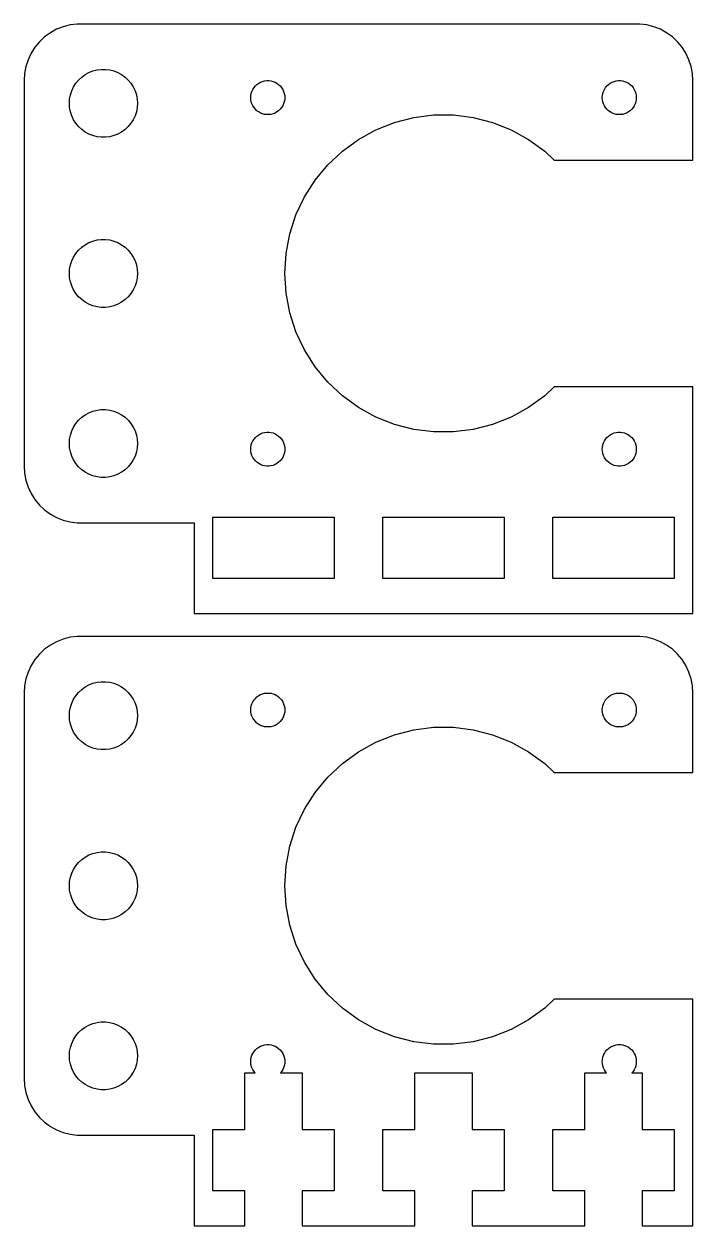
# Model space of a CAD drawing. Header units: metres. Extents: x -37 to 22, y -30 to 184.
# Drawn here: x -37 to 22, y 78 to 184 of the extents above; entities that cross this region are included whole.
import ezdxf

# ---------------------------------------------------------------- set-up
doc = ezdxf.new("R2010")
doc.units = ezdxf.units.M

msp = doc.modelspace()

# ---------------------------------------------------------------- linework, layer by layer
for p, q in [((-34.1289, 183.524), (-34.6791, 183.222)), ((-33.5451, 183.755), (-34.1289, 183.524)), ((-32.9369, 183.911), (-33.5451, 183.755)), ((-32.3139, 183.99), (-32.9369, 183.911)), ((17.3139, 183.99), (-32.3139, 183.99)), ((17.9369, 183.911), (17.3139, 183.99)), ((18.5451, 183.755), (17.9369, 183.911)), ((19.1289, 183.524), (18.5451, 183.755)), ((19.6791, 183.222), (19.1289, 183.524)), ((-35.6448, 182.423), (-36.0451, 181.939)), ((-35.1871, 182.853), (-35.6448, 182.423)), ((-34.6791, 183.222), (-35.1871, 182.853)), ((20.1871, 182.853), (19.6791, 183.222)), ((20.6448, 182.423), (20.1871, 182.853)), ((21.0451, 181.939), (20.6448, 182.423)), ((-36.3815, 181.409), (-36.6489, 180.841)), ((-36.0451, 181.939), (-36.3815, 181.409)), ((21.3815, 181.409), (21.0451, 181.939)), ((21.6489, 180.841), (21.3815, 181.409)), ((-36.8429, 180.243), (-36.9606, 179.627)), ((-36.6489, 180.841), (-36.8429, 180.243)), ((21.8429, 180.243), (21.6489, 180.841)), ((21.9606, 179.627), (21.8429, 180.243)), ((-36.9606, 179.627), (-37, 179)), ((-32.1869, 179.054), (-31.9123, 179.312)), ((-31.9123, 179.312), (-31.6075, 179.533)), ((-31.6075, 179.533), (-31.2773, 179.714)), ((-31.2773, 179.714), (-30.927, 179.853)), ((-30.927, 179.853), (-30.5621, 179.947)), ((-30.5621, 179.947), (-30.1884, 179.994)), ((-30.1884, 179.994), (-29.8116, 179.994)), ((-29.8116, 179.994), (-29.4379, 179.947)), ((-29.4379, 179.947), (-29.0729, 179.853)), ((-29.0729, 179.853), (-28.7227, 179.714)), ((-28.7227, 179.714), (-28.3925, 179.533)), ((-28.3925, 179.533), (-28.0877, 179.312)), ((-28.0877, 179.312), (-27.8131, 179.054)), ((22, 179), (21.9606, 179.627)), ((-37, 179), (-37, 145)), ((-32.9057, 177.746), (-32.7893, 178.104)), ((-32.7893, 178.104), (-32.6289, 178.445)), ((-32.6289, 178.445), (-32.427, 178.763)), ((-32.427, 178.763), (-32.1869, 179.054)), ((-27.8131, 179.054), (-27.5729, 178.763)), ((-27.5729, 178.763), (-27.3711, 178.445)), ((-27.3711, 178.445), (-27.2107, 178.104)), ((-27.2107, 178.104), (-27.0942, 177.746)), ((-16.8947, 178.052), (-16.8145, 178.223)), ((-16.8145, 178.223), (-16.7135, 178.382)), ((-16.7135, 178.382), (-16.5934, 178.527)), ((-16.5934, 178.527), (-16.4561, 178.656)), ((-16.4561, 178.656), (-16.3037, 178.766)), ((-16.3037, 178.766), (-16.1387, 178.857)), ((-16.1387, 178.857), (-15.9635, 178.927)), ((-15.9635, 178.927), (-15.7811, 178.973)), ((-15.7811, 178.973), (-15.5942, 178.997)), ((-15.5942, 178.997), (-15.4058, 178.997)), ((-15.4058, 178.997), (-15.2189, 178.973)), ((-15.2189, 178.973), (-15.0365, 178.927)), ((-15.0365, 178.927), (-14.8613, 178.857)), ((-14.8613, 178.857), (-14.6963, 178.766)), ((-14.6963, 178.766), (-14.5439, 178.656)), ((-14.5439, 178.656), (-14.4065, 178.527)), ((-14.4065, 178.527), (-14.2865, 178.382)), ((-14.2865, 178.382), (-14.1855, 178.223)), ((-14.1855, 178.223), (-14.1053, 178.052)), ((14.1053, 178.052), (14.1855, 178.223)), ((14.1855, 178.223), (14.2865, 178.382)), ((14.2865, 178.382), (14.4065, 178.527)), ((14.4065, 178.527), (14.5439, 178.656)), ((14.5439, 178.656), (14.6963, 178.766)), ((14.6963, 178.766), (14.8613, 178.857)), ((14.8613, 178.857), (15.0365, 178.927)), ((15.0365, 178.927), (15.2189, 178.973)), ((15.2189, 178.973), (15.4058, 178.997)), ((15.4058, 178.997), (15.5942, 178.997)), ((15.5942, 178.997), (15.7811, 178.973)), ((15.7811, 178.973), (15.9635, 178.927)), ((15.9635, 178.927), (16.1387, 178.857)), ((16.1387, 178.857), (16.3037, 178.766)), ((16.3037, 178.766), (16.4561, 178.656)), ((16.4561, 178.656), (16.5934, 178.527)), ((16.5934, 178.527), (16.7135, 178.382)), ((16.7135, 178.382), (16.8145, 178.223)), ((16.8145, 178.223), (16.8947, 178.052)), ((22, 172), (22, 179)), ((-33, 177), (-32.9763, 177.376)), ((-32.9763, 177.376), (-32.9057, 177.746)), ((-27.0942, 177.746), (-27.0237, 177.376)), ((-27.0237, 177.376), (-27, 177)), ((-17, 177.5), (-16.9882, 177.688)), ((-16.9882, 177.312), (-17, 177.5)), ((-16.9882, 177.688), (-16.9529, 177.873)), ((-16.9529, 177.127), (-16.9882, 177.312)), ((-16.9529, 177.873), (-16.8947, 178.052)), ((-16.8947, 176.948), (-16.9529, 177.127)), ((-14.1053, 178.052), (-14.0471, 177.873)), ((-14.0471, 177.127), (-14.1053, 176.948)), ((-14.0471, 177.873), (-14.0118, 177.688)), ((-14.0118, 177.312), (-14.0471, 177.127)), ((-14.0118, 177.688), (-14, 177.5)), ((-14, 177.5), (-14.0118, 177.312)), ((14, 177.5), (14.0118, 177.688)), ((14.0118, 177.312), (14, 177.5)), ((14.0118, 177.688), (14.0471, 177.873)), ((14.0471, 177.127), (14.0118, 177.312)), ((14.0471, 177.873), (14.1053, 178.052)), ((14.1053, 176.948), (14.0471, 177.127)), ((16.8947, 178.052), (16.9529, 177.873)), ((16.9529, 177.127), (16.8947, 176.948)), ((16.9529, 177.873), (16.9882, 177.688)), ((16.9882, 177.312), (16.9529, 177.127)), ((16.9882, 177.688), (17, 177.5)), ((17, 177.5), (16.9882, 177.312)), ((-32.9763, 176.624), (-33, 177)), ((-32.9057, 176.254), (-32.9763, 176.624)), ((-32.7893, 175.896), (-32.9057, 176.254)), ((-27.0942, 176.254), (-27.2107, 175.896)), ((-27.0237, 176.624), (-27.0942, 176.254)), ((-27, 177), (-27.0237, 176.624)), ((-16.8145, 176.777), (-16.8947, 176.948)), ((-16.7135, 176.618), (-16.8145, 176.777)), ((-16.5934, 176.473), (-16.7135, 176.618)), ((-16.4561, 176.344), (-16.5934, 176.473)), ((-16.3037, 176.234), (-16.4561, 176.344)), ((-16.1387, 176.143), (-16.3037, 176.234)), ((-15.9635, 176.073), (-16.1387, 176.143)), ((-15.7811, 176.027), (-15.9635, 176.073)), ((-15.5942, 176.003), (-15.7811, 176.027)), ((-15.4058, 176.003), (-15.5942, 176.003)), ((-15.2189, 176.027), (-15.4058, 176.003)), ((-15.0365, 176.073), (-15.2189, 176.027)), ((-14.8613, 176.143), (-15.0365, 176.073)), ((-14.6963, 176.234), (-14.8613, 176.143)), ((-14.5439, 176.344), (-14.6963, 176.234)), ((-14.4065, 176.473), (-14.5439, 176.344)), ((-14.2865, 176.618), (-14.4065, 176.473)), ((-14.1855, 176.777), (-14.2865, 176.618)), ((-14.1053, 176.948), (-14.1855, 176.777)), ((-2.62334, 175.752), (-0.87906, 175.972)), ((-0.87906, 175.972), (0.87906, 175.972)), ((0.87906, 175.972), (2.62334, 175.752)), ((14.1855, 176.777), (14.1053, 176.948)), ((14.2865, 176.618), (14.1855, 176.777)), ((14.4065, 176.473), (14.2865, 176.618)), ((14.5439, 176.344), (14.4065, 176.473)), ((14.6963, 176.234), (14.5439, 176.344)), ((14.8613, 176.143), (14.6963, 176.234)), ((15.0365, 176.073), (14.8613, 176.143)), ((15.2189, 176.027), (15.0365, 176.073)), ((15.4058, 176.003), (15.2189, 176.027)), ((15.5942, 176.003), (15.4058, 176.003)), ((15.7811, 176.027), (15.5942, 176.003)), ((15.9635, 176.073), (15.7811, 176.027)), ((16.1387, 176.143), (15.9635, 176.073)), ((16.3037, 176.234), (16.1387, 176.143)), ((16.4561, 176.344), (16.3037, 176.234)), ((16.5934, 176.473), (16.4561, 176.344)), ((16.7135, 176.618), (16.5934, 176.473)), ((16.8145, 176.777), (16.7135, 176.618)), ((16.8947, 176.948), (16.8145, 176.777)), ((-32.6289, 175.555), (-32.7893, 175.896)), ((-32.427, 175.237), (-32.6289, 175.555)), ((-32.1869, 174.946), (-32.427, 175.237)), ((-31.9123, 174.688), (-32.1869, 174.946)), ((-27.8131, 174.946), (-28.0877, 174.688)), ((-27.5729, 175.237), (-27.8131, 174.946)), ((-27.3711, 175.555), (-27.5729, 175.237)), ((-27.2107, 175.896), (-27.3711, 175.555)), ((-5.96091, 174.668), (-4.32623, 175.315)), ((-4.32623, 175.315), (-2.62334, 175.752)), ((2.62334, 175.752), (4.32623, 175.315)), ((4.32623, 175.315), (5.96091, 174.668)), ((-31.6075, 174.467), (-31.9123, 174.688)), ((-31.2773, 174.286), (-31.6075, 174.467)), ((-30.927, 174.147), (-31.2773, 174.286)), ((-30.5621, 174.053), (-30.927, 174.147)), ((-30.1884, 174.006), (-30.5621, 174.053)), ((-29.8116, 174.006), (-30.1884, 174.006)), ((-29.4379, 174.053), (-29.8116, 174.006)), ((-29.0729, 174.147), (-29.4379, 174.053)), ((-28.7227, 174.286), (-29.0729, 174.147)), ((-28.3925, 174.467), (-28.7227, 174.286)), ((-28.0877, 174.688), (-28.3925, 174.467)), ((-7.50157, 173.821), (-5.96091, 174.668)), ((5.96091, 174.668), (7.50157, 173.821)), ((-10.2056, 171.584), (-8.92393, 172.787)), ((-8.92393, 172.787), (-7.50157, 173.821)), ((7.50157, 173.821), (8.92393, 172.787)), ((8.92393, 172.787), (9.76219, 172)), ((9.76219, 172), (22, 172)), ((-11.3262, 170.229), (-10.2056, 171.584)), ((-12.2683, 168.745), (-11.3262, 170.229)), ((-13.0169, 167.154), (-12.2683, 168.745)), ((-13.5602, 165.482), (-13.0169, 167.154)), ((-13.8896, 163.755), (-13.5602, 165.482)), ((-32.1869, 164.054), (-31.9123, 164.312)), ((-31.9123, 164.312), (-31.6075, 164.533)), ((-31.6075, 164.533), (-31.2773, 164.714)), ((-31.2773, 164.714), (-30.927, 164.853)), ((-30.927, 164.853), (-30.5621, 164.947)), ((-30.5621, 164.947), (-30.1884, 164.994)), ((-30.1884, 164.994), (-29.8116, 164.994)), ((-29.8116, 164.994), (-29.4379, 164.947)), ((-29.4379, 164.947), (-29.0729, 164.853)), ((-29.0729, 164.853), (-28.7227, 164.714)), ((-28.7227, 164.714), (-28.3925, 164.533)), ((-28.3925, 164.533), (-28.0877, 164.312)), ((-28.0877, 164.312), (-27.8131, 164.054)), ((-32.7893, 163.104), (-32.6289, 163.445)), ((-32.6289, 163.445), (-32.427, 163.763)), ((-32.427, 163.763), (-32.1869, 164.054)), ((-27.8131, 164.054), (-27.5729, 163.763)), ((-27.5729, 163.763), (-27.3711, 163.445)), ((-27.3711, 163.445), (-27.2107, 163.104)), ((-14, 162), (-13.8896, 163.755)), ((-33, 162), (-32.9763, 162.376)), ((-32.9763, 162.376), (-32.9057, 162.746)), ((-32.9057, 162.746), (-32.7893, 163.104)), ((-27.2107, 163.104), (-27.0942, 162.746)), ((-27.0942, 162.746), (-27.0237, 162.376)), ((-27.0237, 162.376), (-27, 162)), ((-32.9763, 161.624), (-33, 162)), ((-32.9057, 161.254), (-32.9763, 161.624)), ((-32.7893, 160.896), (-32.9057, 161.254)), ((-27.0942, 161.254), (-27.2107, 160.896)), ((-27.0237, 161.624), (-27.0942, 161.254)), ((-27, 162), (-27.0237, 161.624)), ((-13.8896, 160.245), (-14, 162)), ((-32.6289, 160.555), (-32.7893, 160.896)), ((-32.427, 160.237), (-32.6289, 160.555)), ((-32.1869, 159.946), (-32.427, 160.237)), ((-27.5729, 160.237), (-27.8131, 159.946)), ((-27.3711, 160.555), (-27.5729, 160.237)), ((-27.2107, 160.896), (-27.3711, 160.555)), ((-13.5602, 158.518), (-13.8896, 160.245)), ((-31.9123, 159.688), (-32.1869, 159.946)), ((-31.6075, 159.467), (-31.9123, 159.688)), ((-31.2773, 159.286), (-31.6075, 159.467)), ((-30.927, 159.147), (-31.2773, 159.286)), ((-30.5621, 159.053), (-30.927, 159.147)), ((-30.1884, 159.006), (-30.5621, 159.053)), ((-29.8116, 159.006), (-30.1884, 159.006)), ((-29.4379, 159.053), (-29.8116, 159.006)), ((-29.0729, 159.147), (-29.4379, 159.053)), ((-28.7227, 159.286), (-29.0729, 159.147)), ((-28.3925, 159.467), (-28.7227, 159.286)), ((-28.0877, 159.688), (-28.3925, 159.467)), ((-27.8131, 159.946), (-28.0877, 159.688)), ((-13.0169, 156.846), (-13.5602, 158.518)), ((-12.2683, 155.255), (-13.0169, 156.846)), ((-11.3262, 153.771), (-12.2683, 155.255)), ((-10.2056, 152.416), (-11.3262, 153.771)), ((-8.92393, 151.213), (-10.2056, 152.416)), ((9.76219, 152), (8.92393, 151.213)), ((22, 152), (9.76219, 152)), ((22, 132), (22, 152)), ((-7.50157, 150.179), (-8.92393, 151.213)), ((8.92393, 151.213), (7.50157, 150.179)), ((-31.9123, 149.312), (-31.6075, 149.533)), ((-31.6075, 149.533), (-31.2773, 149.714)), ((-31.2773, 149.714), (-30.927, 149.853)), ((-30.927, 149.853), (-30.5621, 149.947)), ((-30.5621, 149.947), (-30.1884, 149.994)), ((-30.1884, 149.994), (-29.8116, 149.994)), ((-29.8116, 149.994), (-29.4379, 149.947)), ((-29.4379, 149.947), (-29.0729, 149.853)), ((-29.0729, 149.853), (-28.7227, 149.714)), ((-28.7227, 149.714), (-28.3925, 149.533)), ((-28.3925, 149.533), (-28.0877, 149.312)), ((-5.96091, 149.332), (-7.50157, 150.179)), ((7.50157, 150.179), (5.96091, 149.332)), ((-32.7893, 148.104), (-32.6289, 148.445)), ((-32.6289, 148.445), (-32.427, 148.763)), ((-32.427, 148.763), (-32.1869, 149.054)), ((-32.1869, 149.054), (-31.9123, 149.312)), ((-28.0877, 149.312), (-27.8131, 149.054)), ((-27.8131, 149.054), (-27.5729, 148.763)), ((-27.5729, 148.763), (-27.3711, 148.445)), ((-27.3711, 148.445), (-27.2107, 148.104)), ((-4.32623, 148.685), (-5.96091, 149.332)), ((-2.62334, 148.248), (-4.32623, 148.685)), ((4.32623, 148.685), (2.62334, 148.248)), ((5.96091, 149.332), (4.32623, 148.685)), ((-33, 147), (-32.9763, 147.376)), ((-32.9763, 147.376), (-32.9057, 147.746)), ((-32.9057, 147.746), (-32.7893, 148.104)), ((-27.2107, 148.104), (-27.0942, 147.746)), ((-27.0942, 147.746), (-27.0237, 147.376)), ((-27.0237, 147.376), (-27, 147)), ((-16.8145, 147.223), (-16.7135, 147.382)), ((-16.7135, 147.382), (-16.5934, 147.527)), ((-16.5934, 147.527), (-16.4561, 147.656)), ((-16.4561, 147.656), (-16.3037, 147.766)), ((-16.3037, 147.766), (-16.1387, 147.857)), ((-16.1387, 147.857), (-15.9635, 147.927)), ((-15.9635, 147.927), (-15.7811, 147.973)), ((-15.7811, 147.973), (-15.5942, 147.997)), ((-15.5942, 147.997), (-15.4058, 147.997)), ((-15.4058, 147.997), (-15.2189, 147.973)), ((-15.2189, 147.973), (-15.0365, 147.927)), ((-15.0365, 147.927), (-14.8613, 147.857)), ((-14.8613, 147.857), (-14.6963, 147.766)), ((-14.6963, 147.766), (-14.5439, 147.656)), ((-14.5439, 147.656), (-14.4065, 147.527)), ((-14.4065, 147.527), (-14.2865, 147.382)), ((-14.2865, 147.382), (-14.1855, 147.223)), ((-0.87906, 148.028), (-2.62334, 148.248)), ((0.87906, 148.028), (-0.87906, 148.028)), ((2.62334, 148.248), (0.87906, 148.028)), ((14.1855, 147.223), (14.2865, 147.382)), ((14.2865, 147.382), (14.4065, 147.527)), ((14.4065, 147.527), (14.5439, 147.656)), ((14.5439, 147.656), (14.6963, 147.766)), ((14.6963, 147.766), (14.8613, 147.857)), ((14.8613, 147.857), (15.0365, 147.927)), ((15.0365, 147.927), (15.2189, 147.973)), ((15.2189, 147.973), (15.4058, 147.997)), ((15.4058, 147.997), (15.5942, 147.997)), ((15.5942, 147.997), (15.7811, 147.973)), ((15.7811, 147.973), (15.9635, 147.927)), ((15.9635, 147.927), (16.1387, 147.857)), ((16.1387, 147.857), (16.3037, 147.766)), ((16.3037, 147.766), (16.4561, 147.656)), ((16.4561, 147.656), (16.5934, 147.527)), ((16.5934, 147.527), (16.7135, 147.382)), ((16.7135, 147.382), (16.8145, 147.223)), ((-32.9763, 146.624), (-33, 147)), ((-32.9057, 146.254), (-32.9763, 146.624)), ((-27.0237, 146.624), (-27.0942, 146.254)), ((-27, 147), (-27.0237, 146.624)), ((-17, 146.5), (-16.9882, 146.688)), ((-16.9882, 146.312), (-17, 146.5)), ((-16.9882, 146.688), (-16.9529, 146.873)), ((-16.9529, 146.127), (-16.9882, 146.312)), ((-16.9529, 146.873), (-16.8947, 147.052)), ((-16.8947, 147.052), (-16.8145, 147.223)), ((-14.1855, 147.223), (-14.1053, 147.052)), ((-14.1053, 147.052), (-14.0471, 146.873)), ((-14.0471, 146.873), (-14.0118, 146.688)), ((-14.0118, 146.312), (-14.0471, 146.127)), ((-14.0118, 146.688), (-14, 146.5)), ((-14, 146.5), (-14.0118, 146.312)), ((14, 146.5), (14.0118, 146.688)), ((14.0118, 146.312), (14, 146.5)), ((14.0118, 146.688), (14.0471, 146.873)), ((14.0471, 146.127), (14.0118, 146.312)), ((14.0471, 146.873), (14.1053, 147.052)), ((14.1053, 147.052), (14.1855, 147.223)), ((16.8145, 147.223), (16.8947, 147.052)), ((16.8947, 147.052), (16.9529, 146.873)), ((16.9529, 146.873), (16.9882, 146.688)), ((16.9882, 146.312), (16.9529, 146.127)), ((16.9882, 146.688), (17, 146.5)), ((17, 146.5), (16.9882, 146.312)), ((-32.7893, 145.896), (-32.9057, 146.254)), ((-32.6289, 145.555), (-32.7893, 145.896)), ((-32.427, 145.237), (-32.6289, 145.555)), ((-32.1869, 144.946), (-32.427, 145.237)), ((-27.5729, 145.237), (-27.8131, 144.946)), ((-27.3711, 145.555), (-27.5729, 145.237)), ((-27.2107, 145.896), (-27.3711, 145.555)), ((-27.0942, 146.254), (-27.2107, 145.896)), ((-16.8947, 145.948), (-16.9529, 146.127)), ((-16.8145, 145.777), (-16.8947, 145.948)), ((-16.7135, 145.618), (-16.8145, 145.777)), ((-16.5934, 145.473), (-16.7135, 145.618)), ((-16.4561, 145.344), (-16.5934, 145.473)), ((-16.3037, 145.234), (-16.4561, 145.344)), ((-16.1387, 145.143), (-16.3037, 145.234)), ((-14.6963, 145.234), (-14.8613, 145.143)), ((-14.5439, 145.344), (-14.6963, 145.234)), ((-14.4065, 145.473), (-14.5439, 145.344)), ((-14.2865, 145.618), (-14.4065, 145.473)), ((-14.1855, 145.777), (-14.2865, 145.618)), ((-14.1053, 145.948), (-14.1855, 145.777)), ((-14.0471, 146.127), (-14.1053, 145.948)), ((14.1053, 145.948), (14.0471, 146.127)), ((14.1855, 145.777), (14.1053, 145.948)), ((14.2865, 145.618), (14.1855, 145.777)), ((14.4065, 145.473), (14.2865, 145.618)), ((14.5439, 145.344), (14.4065, 145.473)), ((14.6963, 145.234), (14.5439, 145.344)), ((14.8613, 145.143), (14.6963, 145.234)), ((16.3037, 145.234), (16.1387, 145.143)), ((16.4561, 145.344), (16.3037, 145.234)), ((16.5934, 145.473), (16.4561, 145.344)), ((16.7135, 145.618), (16.5934, 145.473)), ((16.8145, 145.777), (16.7135, 145.618)), ((16.8947, 145.948), (16.8145, 145.777)), ((16.9529, 146.127), (16.8947, 145.948)), ((-37, 145), (-36.9606, 144.373)), ((-36.9606, 144.373), (-36.8429, 143.757)), ((-31.9123, 144.688), (-32.1869, 144.946)), ((-31.6075, 144.467), (-31.9123, 144.688)), ((-31.2773, 144.286), (-31.6075, 144.467)), ((-30.927, 144.147), (-31.2773, 144.286)), ((-30.5621, 144.053), (-30.927, 144.147)), ((-29.0729, 144.147), (-29.4379, 144.053)), ((-28.7227, 144.286), (-29.0729, 144.147)), ((-28.3925, 144.467), (-28.7227, 144.286)), ((-28.0877, 144.688), (-28.3925, 144.467)), ((-27.8131, 144.946), (-28.0877, 144.688)), ((-15.9635, 145.073), (-16.1387, 145.143)), ((-15.7811, 145.027), (-15.9635, 145.073)), ((-15.5942, 145.003), (-15.7811, 145.027)), ((-15.4058, 145.003), (-15.5942, 145.003)), ((-15.2189, 145.027), (-15.4058, 145.003)), ((-15.0365, 145.073), (-15.2189, 145.027)), ((-14.8613, 145.143), (-15.0365, 145.073)), ((15.0365, 145.073), (14.8613, 145.143)), ((15.2189, 145.027), (15.0365, 145.073)), ((15.4058, 145.003), (15.2189, 145.027)), ((15.5942, 145.003), (15.4058, 145.003)), ((15.7811, 145.027), (15.5942, 145.003)), ((15.9635, 145.073), (15.7811, 145.027)), ((16.1387, 145.143), (15.9635, 145.073)), ((-36.8429, 143.757), (-36.6489, 143.159)), ((-36.6489, 143.159), (-36.3815, 142.591)), ((-30.1884, 144.006), (-30.5621, 144.053)), ((-29.8116, 144.006), (-30.1884, 144.006)), ((-29.4379, 144.053), (-29.8116, 144.006)), ((-36.3815, 142.591), (-36.0451, 142.061)), ((-36.0451, 142.061), (-35.6448, 141.577)), ((-35.6448, 141.577), (-35.1871, 141.147)), ((-35.1871, 141.147), (-34.6791, 140.778)), ((-34.6791, 140.778), (-34.1289, 140.476)), ((-34.1289, 140.476), (-33.5451, 140.245)), ((-33.5451, 140.245), (-32.9369, 140.089)), ((-32.9369, 140.089), (-32.3139, 140.01)), ((-32.3139, 140.01), (-22, 140.01)), ((-22, 140.01), (-22, 132)), ((-20.3466, 135.1), (-20.3466, 140.5)), ((-20.3466, 140.5), (-9.65337, 140.5)), ((-9.65337, 140.5), (-9.65337, 135.1)), ((-5.34662, 135.1), (-5.34662, 140.5)), ((-5.34662, 140.5), (5.34662, 140.5)), ((5.34662, 140.5), (5.34662, 135.1)), ((9.65337, 135.1), (9.65337, 140.5)), ((9.65337, 140.5), (20.3466, 140.5)), ((20.3466, 140.5), (20.3466, 135.1)), ((-9.65337, 135.1), (-20.3466, 135.1)), ((5.34662, 135.1), (-5.34662, 135.1)), ((20.3466, 135.1), (9.65337, 135.1)), ((-22, 132), (22, 132)), ((-34.1289, 129.524), (-34.6791, 129.222)), ((-33.5451, 129.755), (-34.1289, 129.524)), ((-32.9369, 129.911), (-33.5451, 129.755)), ((-32.3139, 129.99), (-32.9369, 129.911)), ((17.3139, 129.99), (-32.3139, 129.99)), ((17.9369, 129.911), (17.3139, 129.99)), ((18.5451, 129.755), (17.9369, 129.911)), ((19.1289, 129.524), (18.5451, 129.755)), ((19.6791, 129.222), (19.1289, 129.524)), ((-35.6448, 128.423), (-36.0451, 127.939)), ((-35.1871, 128.853), (-35.6448, 128.423)), ((-34.6791, 129.222), (-35.1871, 128.853)), ((20.1871, 128.853), (19.6791, 129.222)), ((20.6448, 128.423), (20.1871, 128.853)), ((21.0451, 127.939), (20.6448, 128.423)), ((-36.3815, 127.409), (-36.6489, 126.841)), ((-36.0451, 127.939), (-36.3815, 127.409)), ((21.3815, 127.409), (21.0451, 127.939)), ((21.6489, 126.841), (21.3815, 127.409)), ((-36.8429, 126.243), (-36.9606, 125.627)), ((-36.6489, 126.841), (-36.8429, 126.243)), ((21.8429, 126.243), (21.6489, 126.841)), ((21.9606, 125.627), (21.8429, 126.243)), ((-36.9606, 125.627), (-37, 125)), ((-32.1869, 125.054), (-31.9123, 125.312)), ((-31.9123, 125.312), (-31.6075, 125.533)), ((-31.6075, 125.533), (-31.2773, 125.714)), ((-31.2773, 125.714), (-30.927, 125.853)), ((-30.927, 125.853), (-30.5621, 125.947)), ((-30.5621, 125.947), (-30.1884, 125.994)), ((-30.1884, 125.994), (-29.8116, 125.994)), ((-29.8116, 125.994), (-29.4379, 125.947)), ((-29.4379, 125.947), (-29.0729, 125.853)), ((-29.0729, 125.853), (-28.7227, 125.714)), ((-28.7227, 125.714), (-28.3925, 125.533)), ((-28.3925, 125.533), (-28.0877, 125.312)), ((-28.0877, 125.312), (-27.8131, 125.054)), ((22, 125), (21.9606, 125.627)), ((-37, 125), (-37, 91)), ((-32.9057, 123.746), (-32.7893, 124.104)), ((-32.7893, 124.104), (-32.6289, 124.445)), ((-32.6289, 124.445), (-32.427, 124.763)), ((-32.427, 124.763), (-32.1869, 125.054)), ((-27.8131, 125.054), (-27.5729, 124.763)), ((-27.5729, 124.763), (-27.3711, 124.445)), ((-27.3711, 124.445), (-27.2107, 124.104)), ((-27.2107, 124.104), (-27.0942, 123.746)), ((-16.9529, 123.873), (-16.8947, 124.052)), ((-16.8947, 124.052), (-16.8145, 124.223)), ((-16.8145, 124.223), (-16.7135, 124.382)), ((-16.7135, 124.382), (-16.5934, 124.527)), ((-16.5934, 124.527), (-16.4561, 124.656)), ((-16.4561, 124.656), (-16.3037, 124.766)), ((-16.3037, 124.766), (-16.1387, 124.857)), ((-16.1387, 124.857), (-15.9635, 124.927)), ((-15.9635, 124.927), (-15.7811, 124.973)), ((-15.7811, 124.973), (-15.5942, 124.997)), ((-15.5942, 124.997), (-15.4058, 124.997)), ((-15.4058, 124.997), (-15.2189, 124.973)), ((-15.2189, 124.973), (-15.0365, 124.927)), ((-15.0365, 124.927), (-14.8613, 124.857)), ((-14.8613, 124.857), (-14.6963, 124.766)), ((-14.6963, 124.766), (-14.5439, 124.656)), ((-14.5439, 124.656), (-14.4065, 124.527)), ((-14.4065, 124.527), (-14.2865, 124.382)), ((-14.2865, 124.382), (-14.1855, 124.223)), ((-14.1855, 124.223), (-14.1053, 124.052)), ((-14.1053, 124.052), (-14.0471, 123.873)), ((14.0471, 123.873), (14.1053, 124.052)), ((14.1053, 124.052), (14.1855, 124.223)), ((14.1855, 124.223), (14.2865, 124.382)), ((14.2865, 124.382), (14.4065, 124.527)), ((14.4065, 124.527), (14.5439, 124.656)), ((14.5439, 124.656), (14.6963, 124.766)), ((14.6963, 124.766), (14.8613, 124.857)), ((14.8613, 124.857), (15.0365, 124.927)), ((15.0365, 124.927), (15.2189, 124.973)), ((15.2189, 124.973), (15.4058, 124.997)), ((15.4058, 124.997), (15.5942, 124.997)), ((15.5942, 124.997), (15.7811, 124.973)), ((15.7811, 124.973), (15.9635, 124.927)), ((15.9635, 124.927), (16.1387, 124.857)), ((16.1387, 124.857), (16.3037, 124.766)), ((16.3037, 124.766), (16.4561, 124.656)), ((16.4561, 124.656), (16.5934, 124.527)), ((16.5934, 124.527), (16.7135, 124.382)), ((16.7135, 124.382), (16.8145, 124.223)), ((16.8145, 124.223), (16.8947, 124.052)), ((16.8947, 124.052), (16.9529, 123.873)), ((22, 118), (22, 125)), ((-33, 123), (-32.9763, 123.376)), ((-32.9763, 122.624), (-33, 123)), ((-32.9763, 123.376), (-32.9057, 123.746)), ((-27.0942, 123.746), (-27.0237, 123.376)), ((-27.0237, 123.376), (-27, 123)), ((-27, 123), (-27.0237, 122.624)), ((-17, 123.5), (-16.9882, 123.688)), ((-16.9882, 123.312), (-17, 123.5)), ((-16.9882, 123.688), (-16.9529, 123.873)), ((-16.9529, 123.127), (-16.9882, 123.312)), ((-16.8947, 122.948), (-16.9529, 123.127)), ((-14.0471, 123.127), (-14.1053, 122.948)), ((-14.0471, 123.873), (-14.0118, 123.688)), ((-14.0118, 123.312), (-14.0471, 123.127)), ((-14.0118, 123.688), (-14, 123.5)), ((-14, 123.5), (-14.0118, 123.312)), ((14, 123.5), (14.0118, 123.688)), ((14.0118, 123.312), (14, 123.5)), ((14.0118, 123.688), (14.0471, 123.873)), ((14.0471, 123.127), (14.0118, 123.312)), ((14.1053, 122.948), (14.0471, 123.127)), ((16.9529, 123.127), (16.8947, 122.948)), ((16.9529, 123.873), (16.9882, 123.688)), ((16.9882, 123.312), (16.9529, 123.127)), ((16.9882, 123.688), (17, 123.5)), ((17, 123.5), (16.9882, 123.312)), ((-32.9057, 122.254), (-32.9763, 122.624)), ((-32.7893, 121.896), (-32.9057, 122.254)), ((-32.6289, 121.555), (-32.7893, 121.896)), ((-27.2107, 121.896), (-27.3711, 121.555)), ((-27.0942, 122.254), (-27.2107, 121.896)), ((-27.0237, 122.624), (-27.0942, 122.254)), ((-16.8145, 122.777), (-16.8947, 122.948)), ((-16.7135, 122.618), (-16.8145, 122.777)), ((-16.5934, 122.473), (-16.7135, 122.618)), ((-16.4561, 122.344), (-16.5934, 122.473)), ((-16.3037, 122.234), (-16.4561, 122.344)), ((-16.1387, 122.143), (-16.3037, 122.234)), ((-15.9635, 122.073), (-16.1387, 122.143)), ((-15.7811, 122.027), (-15.9635, 122.073)), ((-15.5942, 122.003), (-15.7811, 122.027)), ((-15.4058, 122.003), (-15.5942, 122.003)), ((-15.2189, 122.027), (-15.4058, 122.003)), ((-15.0365, 122.073), (-15.2189, 122.027)), ((-14.8613, 122.143), (-15.0365, 122.073)), ((-14.6963, 122.234), (-14.8613, 122.143)), ((-14.5439, 122.344), (-14.6963, 122.234)), ((-14.4065, 122.473), (-14.5439, 122.344)), ((-14.2865, 122.618), (-14.4065, 122.473)), ((-14.1855, 122.777), (-14.2865, 122.618)), ((-14.1053, 122.948), (-14.1855, 122.777)), ((-2.62334, 121.752), (-0.87906, 121.972)), ((-0.87906, 121.972), (0.87906, 121.972)), ((0.87906, 121.972), (2.62334, 121.752)), ((14.1855, 122.777), (14.1053, 122.948)), ((14.2865, 122.618), (14.1855, 122.777)), ((14.4065, 122.473), (14.2865, 122.618)), ((14.5439, 122.344), (14.4065, 122.473)), ((14.6963, 122.234), (14.5439, 122.344)), ((14.8613, 122.143), (14.6963, 122.234)), ((15.0365, 122.073), (14.8613, 122.143)), ((15.2189, 122.027), (15.0365, 122.073)), ((15.4058, 122.003), (15.2189, 122.027)), ((15.5942, 122.003), (15.4058, 122.003)), ((15.7811, 122.027), (15.5942, 122.003)), ((15.9635, 122.073), (15.7811, 122.027)), ((16.1387, 122.143), (15.9635, 122.073)), ((16.3037, 122.234), (16.1387, 122.143)), ((16.4561, 122.344), (16.3037, 122.234)), ((16.5934, 122.473), (16.4561, 122.344)), ((16.7135, 122.618), (16.5934, 122.473)), ((16.8145, 122.777), (16.7135, 122.618)), ((16.8947, 122.948), (16.8145, 122.777)), ((-32.427, 121.237), (-32.6289, 121.555)), ((-32.1869, 120.946), (-32.427, 121.237)), ((-31.9123, 120.688), (-32.1869, 120.946)), ((-27.8131, 120.946), (-28.0877, 120.688)), ((-27.5729, 121.237), (-27.8131, 120.946)), ((-27.3711, 121.555), (-27.5729, 121.237)), ((-5.96091, 120.668), (-4.32623, 121.315)), ((-4.32623, 121.315), (-2.62334, 121.752)), ((2.62334, 121.752), (4.32623, 121.315)), ((4.32623, 121.315), (5.96091, 120.668)), ((-31.6075, 120.467), (-31.9123, 120.688)), ((-31.2773, 120.286), (-31.6075, 120.467)), ((-30.927, 120.147), (-31.2773, 120.286)), ((-30.5621, 120.053), (-30.927, 120.147)), ((-30.1884, 120.006), (-30.5621, 120.053)), ((-29.8116, 120.006), (-30.1884, 120.006)), ((-29.4379, 120.053), (-29.8116, 120.006)), ((-29.0729, 120.147), (-29.4379, 120.053)), ((-28.7227, 120.286), (-29.0729, 120.147)), ((-28.3925, 120.467), (-28.7227, 120.286)), ((-28.0877, 120.688), (-28.3925, 120.467)), ((-8.92393, 118.787), (-7.50157, 119.821)), ((-7.50157, 119.821), (-5.96091, 120.668)), ((5.96091, 120.668), (7.50157, 119.821)), ((7.50157, 119.821), (8.92393, 118.787)), ((-10.2056, 117.584), (-8.92393, 118.787)), ((8.92393, 118.787), (9.76219, 118)), ((9.76219, 118), (22, 118)), ((-11.3262, 116.229), (-10.2056, 117.584)), ((-12.2683, 114.745), (-11.3262, 116.229)), ((-13.0169, 113.154), (-12.2683, 114.745)), ((-13.5602, 111.482), (-13.0169, 113.154)), ((-13.8896, 109.755), (-13.5602, 111.482)), ((-32.1869, 110.054), (-31.9123, 110.312)), ((-31.9123, 110.312), (-31.6075, 110.533)), ((-31.6075, 110.533), (-31.2773, 110.714)), ((-31.2773, 110.714), (-30.927, 110.853)), ((-30.927, 110.853), (-30.5621, 110.947)), ((-30.5621, 110.947), (-30.1884, 110.994)), ((-30.1884, 110.994), (-29.8116, 110.994)), ((-29.8116, 110.994), (-29.4379, 110.947)), ((-29.4379, 110.947), (-29.0729, 110.853)), ((-29.0729, 110.853), (-28.7227, 110.714)), ((-28.7227, 110.714), (-28.3925, 110.533)), ((-28.3925, 110.533), (-28.0877, 110.312)), ((-28.0877, 110.312), (-27.8131, 110.054)), ((-32.7893, 109.104), (-32.6289, 109.445)), ((-32.6289, 109.445), (-32.427, 109.763)), ((-32.427, 109.763), (-32.1869, 110.054)), ((-27.8131, 110.054), (-27.5729, 109.763)), ((-27.5729, 109.763), (-27.3711, 109.445)), ((-27.3711, 109.445), (-27.2107, 109.104)), ((-14, 108), (-13.8896, 109.755)), ((-33, 108), (-32.9763, 108.376)), ((-32.9763, 108.376), (-32.9057, 108.746)), ((-32.9057, 108.746), (-32.7893, 109.104)), ((-27.2107, 109.104), (-27.0942, 108.746)), ((-27.0942, 108.746), (-27.0237, 108.376)), ((-27.0237, 108.376), (-27, 108)), ((-32.9763, 107.624), (-33, 108)), ((-32.9057, 107.254), (-32.9763, 107.624)), ((-32.7893, 106.896), (-32.9057, 107.254)), ((-27.0942, 107.254), (-27.2107, 106.896)), ((-27.0237, 107.624), (-27.0942, 107.254)), ((-27, 108), (-27.0237, 107.624)), ((-13.8896, 106.245), (-14, 108)), ((-32.6289, 106.555), (-32.7893, 106.896)), ((-32.427, 106.237), (-32.6289, 106.555)), ((-32.1869, 105.946), (-32.427, 106.237)), ((-27.5729, 106.237), (-27.8131, 105.946)), ((-27.3711, 106.555), (-27.5729, 106.237)), ((-27.2107, 106.896), (-27.3711, 106.555)), ((-13.5602, 104.518), (-13.8896, 106.245)), ((-31.9123, 105.688), (-32.1869, 105.946)), ((-31.6075, 105.467), (-31.9123, 105.688)), ((-31.2773, 105.286), (-31.6075, 105.467)), ((-30.927, 105.147), (-31.2773, 105.286)), ((-30.5621, 105.053), (-30.927, 105.147)), ((-30.1884, 105.006), (-30.5621, 105.053)), ((-29.8116, 105.006), (-30.1884, 105.006)), ((-29.4379, 105.053), (-29.8116, 105.006)), ((-29.0729, 105.147), (-29.4379, 105.053)), ((-28.7227, 105.286), (-29.0729, 105.147)), ((-28.3925, 105.467), (-28.7227, 105.286)), ((-28.0877, 105.688), (-28.3925, 105.467)), ((-27.8131, 105.946), (-28.0877, 105.688)), ((-13.0169, 102.846), (-13.5602, 104.518)), ((-12.2683, 101.255), (-13.0169, 102.846)), ((-11.3262, 99.771), (-12.2683, 101.255)), ((-10.2056, 98.4164), (-11.3262, 99.771)), ((-8.92393, 97.2128), (-10.2056, 98.4164)), ((9.76219, 98), (8.92393, 97.2128)), ((22, 98), (9.76219, 98)), ((22, 78), (22, 98)), ((-7.50157, 96.1794), (-8.92393, 97.2128)), ((8.92393, 97.2128), (7.50157, 96.1794)), ((-31.9123, 95.3116), (-31.6075, 95.533)), ((-31.6075, 95.533), (-31.2773, 95.7145)), ((-31.2773, 95.7145), (-30.927, 95.8532)), ((-30.927, 95.8532), (-30.5621, 95.9469)), ((-30.5621, 95.9469), (-30.1884, 95.9941)), ((-30.1884, 95.9941), (-29.8116, 95.9941)), ((-29.8116, 95.9941), (-29.4379, 95.9469)), ((-29.4379, 95.9469), (-29.0729, 95.8532)), ((-29.0729, 95.8532), (-28.7227, 95.7145)), ((-28.7227, 95.7145), (-28.3925, 95.533)), ((-28.3925, 95.533), (-28.0877, 95.3116)), ((-5.96091, 95.3324), (-7.50157, 96.1794)), ((7.50157, 96.1794), (5.96091, 95.3324)), ((-32.7893, 94.1044), (-32.6289, 94.4453)), ((-32.6289, 94.4453), (-32.427, 94.7634)), ((-32.427, 94.7634), (-32.1869, 95.0536)), ((-32.1869, 95.0536), (-31.9123, 95.3116)), ((-28.0877, 95.3116), (-27.8131, 95.0536)), ((-27.8131, 95.0536), (-27.5729, 94.7634)), ((-27.5729, 94.7634), (-27.3711, 94.4453)), ((-27.3711, 94.4453), (-27.2107, 94.1044)), ((-4.32623, 94.6852), (-5.96091, 95.3324)), ((-2.62334, 94.248), (-4.32623, 94.6852)), ((4.32623, 94.6852), (2.62334, 94.248)), ((5.96091, 95.3324), (4.32623, 94.6852)), ((-33, 93), (-32.9763, 93.376)), ((-32.9763, 93.376), (-32.9057, 93.7461)), ((-32.9057, 93.7461), (-32.7893, 94.1044)), ((-27.2107, 94.1044), (-27.0942, 93.7461)), ((-27.0942, 93.7461), (-27.0237, 93.376)), ((-27.0237, 93.376), (-27, 93)), ((-16.8145, 93.2226), (-16.7135, 93.3817)), ((-16.7135, 93.3817), (-16.5934, 93.5268)), ((-16.5934, 93.5268), (-16.4561, 93.6558)), ((-16.4561, 93.6558), (-16.3037, 93.7665)), ((-16.3037, 93.7665), (-16.1387, 93.8573)), ((-16.1387, 93.8573), (-15.9635, 93.9266)), ((-15.9635, 93.9266), (-15.7811, 93.9734)), ((-15.7811, 93.9734), (-15.5942, 93.9971)), ((-15.5942, 93.9971), (-15.4058, 93.9971)), ((-15.4058, 93.9971), (-15.2189, 93.9734)), ((-15.2189, 93.9734), (-15.0365, 93.9266)), ((-15.0365, 93.9266), (-14.8613, 93.8573)), ((-14.8613, 93.8573), (-14.6963, 93.7665)), ((-14.6963, 93.7665), (-14.5439, 93.6558)), ((-14.5439, 93.6558), (-14.4065, 93.5268)), ((-14.4065, 93.5268), (-14.2865, 93.3817)), ((-14.2865, 93.3817), (-14.1855, 93.2226)), ((-0.87906, 94.0276), (-2.62334, 94.248)), ((0.87906, 94.0276), (-0.87906, 94.0276)), ((2.62334, 94.248), (0.87906, 94.0276)), ((14.1855, 93.2226), (14.2865, 93.3817)), ((14.2865, 93.3817), (14.4065, 93.5268)), ((14.4065, 93.5268), (14.5439, 93.6558)), ((14.5439, 93.6558), (14.6963, 93.7665)), ((14.6963, 93.7665), (14.8613, 93.8573)), ((14.8613, 93.8573), (15.0365, 93.9266)), ((15.0365, 93.9266), (15.2189, 93.9734)), ((15.2189, 93.9734), (15.4058, 93.9971)), ((15.4058, 93.9971), (15.5942, 93.9971)), ((15.5942, 93.9971), (15.7811, 93.9734)), ((15.7811, 93.9734), (15.9635, 93.9266)), ((15.9635, 93.9266), (16.1387, 93.8573)), ((16.1387, 93.8573), (16.3037, 93.7665)), ((16.3037, 93.7665), (16.4561, 93.6558)), ((16.4561, 93.6558), (16.5934, 93.5268)), ((16.5934, 93.5268), (16.7135, 93.3817)), ((16.7135, 93.3817), (16.8145, 93.2226)), ((-32.9763, 92.624), (-33, 93)), ((-32.9057, 92.2539), (-32.9763, 92.624)), ((-32.7893, 91.8956), (-32.9057, 92.2539)), ((-27.0942, 92.2539), (-27.2107, 91.8956)), ((-27.0237, 92.624), (-27.0942, 92.2539)), ((-27, 93), (-27.0237, 92.624)), ((-17, 92.5), (-16.9882, 92.688)), ((-16.9882, 92.312), (-17, 92.5)), ((-16.9882, 92.688), (-16.9529, 92.873)), ((-16.9529, 92.127), (-16.9882, 92.312)), ((-16.9529, 92.873), (-16.8947, 93.0522)), ((-16.8947, 93.0522), (-16.8145, 93.2226)), ((-14.1855, 93.2226), (-14.1053, 93.0522)), ((-14.1053, 93.0522), (-14.0471, 92.873)), ((-14.0471, 92.873), (-14.0118, 92.688)), ((-14.0118, 92.312), (-14.0471, 92.127)), ((-14.0118, 92.688), (-14, 92.5)), ((-14, 92.5), (-14.0118, 92.312)), ((14, 92.5), (14.0118, 92.688)), ((14.0118, 92.312), (14, 92.5)), ((14.0118, 92.688), (14.0471, 92.873)), ((14.0471, 92.127), (14.0118, 92.312)), ((14.0471, 92.873), (14.1053, 93.0522)), ((14.1053, 93.0522), (14.1855, 93.2226)), ((16.8145, 93.2226), (16.8947, 93.0522)), ((16.8947, 93.0522), (16.9529, 92.873)), ((16.9529, 92.873), (16.9882, 92.688)), ((16.9882, 92.312), (16.9529, 92.127)), ((16.9882, 92.688), (17, 92.5)), ((17, 92.5), (16.9882, 92.312)), ((-32.6289, 91.5547), (-32.7893, 91.8956)), ((-32.427, 91.2366), (-32.6289, 91.5547)), ((-32.1869, 90.9464), (-32.427, 91.2366)), ((-27.5729, 91.2366), (-27.8131, 90.9464)), ((-27.3711, 91.5547), (-27.5729, 91.2366)), ((-27.2107, 91.8956), (-27.3711, 91.5547)), ((-17.5307, 86.5), (-17.5307, 91.5)), ((-17.5307, 91.5), (-16.6156, 91.5)), ((-16.8947, 91.9478), (-16.9529, 92.127)), ((-16.8145, 91.7774), (-16.8947, 91.9478)), ((-16.7135, 91.6183), (-16.8145, 91.7774)), ((-16.6156, 91.5), (-16.7135, 91.6183)), ((-14.2865, 91.6183), (-14.3844, 91.5)), ((-14.3844, 91.5), (-12.4693, 91.5)), ((-14.1855, 91.7774), (-14.2865, 91.6183)), ((-14.1053, 91.9478), (-14.1855, 91.7774)), ((-14.0471, 92.127), (-14.1053, 91.9478)), ((-12.4693, 91.5), (-12.4693, 86.5)), ((-2.53072, 86.5), (-2.53072, 91.5)), ((-2.53072, 91.5), (2.53072, 91.5)), ((2.53072, 91.5), (2.53072, 86.5)), ((12.4693, 86.5), (12.4693, 91.5)), ((12.4693, 91.5), (14.3844, 91.5)), ((14.1053, 91.9478), (14.0471, 92.127)), ((14.1855, 91.7774), (14.1053, 91.9478)), ((14.2865, 91.6183), (14.1855, 91.7774)), ((14.3844, 91.5), (14.2865, 91.6183)), ((16.7135, 91.6183), (16.6156, 91.5)), ((16.6156, 91.5), (17.5307, 91.5)), ((16.8145, 91.7774), (16.7135, 91.6183)), ((16.8947, 91.9478), (16.8145, 91.7774)), ((16.9529, 92.127), (16.8947, 91.9478)), ((17.5307, 91.5), (17.5307, 86.5)), ((-37, 91), (-36.9606, 90.3733)), ((-36.9606, 90.3733), (-36.8429, 89.7566)), ((-31.9123, 90.6885), (-32.1869, 90.9464)), ((-31.6075, 90.467), (-31.9123, 90.6885)), ((-31.2773, 90.2855), (-31.6075, 90.467)), ((-30.927, 90.1468), (-31.2773, 90.2855)), ((-30.5621, 90.0531), (-30.927, 90.1468)), ((-29.0729, 90.1468), (-29.4379, 90.0531)), ((-28.7227, 90.2855), (-29.0729, 90.1468)), ((-28.3925, 90.467), (-28.7227, 90.2855)), ((-28.0877, 90.6885), (-28.3925, 90.467)), ((-27.8131, 90.9464), (-28.0877, 90.6885)), ((-36.8429, 89.7566), (-36.6489, 89.1594)), ((-36.6489, 89.1594), (-36.3815, 88.5912)), ((-30.1884, 90.0059), (-30.5621, 90.0531)), ((-29.8116, 90.0059), (-30.1884, 90.0059)), ((-29.4379, 90.0531), (-29.8116, 90.0059)), ((-36.3815, 88.5912), (-36.0451, 88.0611)), ((-36.0451, 88.0611), (-35.6448, 87.5773)), ((-35.6448, 87.5773), (-35.1871, 87.1474)), ((-35.1871, 87.1474), (-34.6791, 86.7784)), ((-34.6791, 86.7784), (-34.1289, 86.4759)), ((-34.1289, 86.4759), (-33.5451, 86.2447)), ((-33.5451, 86.2447), (-32.9369, 86.0886)), ((-32.9369, 86.0886), (-32.3139, 86.0099)), ((-32.3139, 86.0099), (-22, 86.0099)), ((-22, 86.0099), (-22, 78)), ((-20.3466, 81.1), (-20.3466, 86.5)), ((-20.3466, 86.5), (-17.5307, 86.5)), ((-12.4693, 86.5), (-9.65337, 86.5)), ((-9.65337, 86.5), (-9.65337, 81.1)), ((-5.34662, 81.1), (-5.34662, 86.5)), ((-5.34662, 86.5), (-2.53072, 86.5)), ((2.53072, 86.5), (5.34662, 86.5)), ((5.34662, 86.5), (5.34662, 81.1)), ((9.65337, 81.1), (9.65337, 86.5)), ((9.65337, 86.5), (12.4693, 86.5)), ((17.5307, 86.5), (20.3466, 86.5)), ((20.3466, 86.5), (20.3466, 81.1)), ((-17.5307, 81.1), (-20.3466, 81.1)), ((-17.5307, 78), (-17.5307, 81.1)), ((-9.65337, 81.1), (-12.4693, 81.1)), ((-12.4693, 81.1), (-12.4693, 78)), ((-2.53072, 81.1), (-5.34662, 81.1)), ((-2.53072, 78), (-2.53072, 81.1)), ((5.34662, 81.1), (2.53072, 81.1)), ((2.53072, 81.1), (2.53072, 78)), ((12.4693, 81.1), (9.65337, 81.1)), ((12.4693, 78), (12.4693, 81.1)), ((20.3466, 81.1), (17.5307, 81.1)), ((17.5307, 81.1), (17.5307, 78)), ((-22, 78), (-17.5307, 78)), ((-12.4693, 78), (-2.53072, 78)), ((2.53072, 78), (12.4693, 78)), ((17.5307, 78), (22, 78))]:
    msp.add_line(p, q)

doc.saveas('drawing.dxf')
